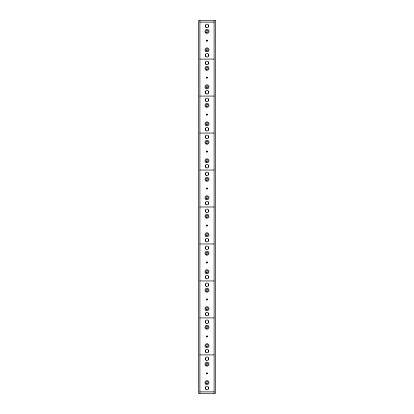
<?xml version="1.0" encoding="UTF-8"?>
<svg xmlns="http://www.w3.org/2000/svg" width="414" height="414" viewBox="0 0 414 414"><rect width="100%" height="100%" fill="white"/><g stroke="black" fill="none" stroke-linecap="round" stroke-linejoin="round"><path stroke-width="0.62" d="M205.416 25.182L205.416 26.744M208.584 26.744L208.584 25.182M206.658 40.52L207 40.256L207.342 40.52M207.342 40.701L207 40.965L206.658 40.701M205.416 54.477L205.416 56.04M205.416 62.157L205.416 63.72M208.584 56.04L208.584 54.477M208.584 63.72L208.584 62.157M205.416 91.453L205.416 93.015M205.416 99.132L205.416 100.695M208.584 93.015L208.584 91.453M208.584 100.695L208.584 99.132M205.416 128.428L205.416 129.991M205.416 136.108L205.416 137.671M208.584 129.991L208.584 128.428M208.584 137.671L208.584 136.108M206.658 151.446L207 151.182L207.342 151.446M207.342 151.627L207 151.891L206.658 151.627M205.416 165.403L205.416 166.966M205.416 173.083L205.416 174.646M208.584 166.966L208.584 165.403M208.584 174.646L208.584 173.083M205.416 202.379L205.416 203.942M205.416 210.058L205.416 211.621M208.584 203.942L208.584 202.379M208.584 211.621L208.584 210.058M205.416 239.354L205.416 240.917M205.416 247.034L205.416 248.597M208.584 240.917L208.584 239.354M208.584 248.597L208.584 247.034M206.658 262.373L207 262.109L207.342 262.373M207.342 262.554L207 262.818L206.658 262.554M205.416 276.329L205.416 277.892M205.416 284.009L205.416 285.572M208.584 277.892L208.584 276.329M208.584 285.572L208.584 284.009M205.416 313.305L205.416 314.868M205.416 320.985L205.416 322.547M208.584 314.868L208.584 313.305M208.584 322.547L208.584 320.985M205.416 350.28L205.416 351.843M205.416 357.96L205.416 359.523M208.584 351.843L208.584 350.28M208.584 359.523L208.584 357.96M206.658 373.299L207 373.035L207.342 373.299M207.342 373.48L207 373.744L206.658 373.48M205.416 387.256L205.416 388.818M208.584 388.818L208.584 387.256M199.89 22.123L214.11 22.123M199.89 59.098L214.11 59.098M199.89 96.074L214.11 96.074M199.89 133.049L214.11 133.049M199.89 170.025L214.11 170.025M199.89 207L214.11 207M199.89 243.975L214.11 243.975M199.89 280.951L214.11 280.951M199.89 317.926L214.11 317.926M199.89 354.901L214.11 354.901M199.89 391.877L214.11 391.877M214.11 20.7L214.11 393.3M199.89 20.7L199.89 393.3M206.658 77.496C207.093 78.851 207.714 76.533 206.658 77.496M206.658 114.471C207.093 115.827 207.714 113.508 206.658 114.471M206.658 188.422C207.093 189.778 207.714 187.464 206.658 188.422M206.658 225.397C207.093 226.753 207.714 224.44 206.658 225.397M206.658 299.348C207.093 300.704 207.714 298.39 206.658 299.348M206.658 336.323C207.093 337.679 207.714 335.366 206.658 336.323M215.534 20.7L198.466 20.7L198.466 393.3L215.534 393.3L215.534 20.7M206.11 27.5A1.78 1.78 0 0 0 208.78 25.963A1.78 1.78 0 0 0 206.11 24.421A1.78 1.78 0 0 0 206.11 27.5M206.622 40.986A0.533 0.533 0 0 0 207.517 40.748A0.533 0.533 0 0 0 206.86 40.096A0.533 0.533 0 0 0 206.622 40.986M205.603 32.763A1.977 1.977 0 0 0 208.91 31.878A1.977 1.977 0 0 0 206.488 29.456A1.977 1.977 0 0 0 205.603 32.763M206.467 32.292A1.066 1.066 0 0 0 208.066 31.366A1.066 1.066 0 0 0 206.467 30.445A1.066 1.066 0 0 0 206.467 32.292M206.11 56.796A1.78 1.78 0 0 0 208.78 55.259A1.78 1.78 0 0 0 206.11 53.716A1.78 1.78 0 0 0 206.11 56.796M205.603 51.253A1.977 1.977 0 0 0 208.91 50.363A1.977 1.977 0 0 0 206.488 47.941A1.977 1.977 0 0 0 205.603 51.253M206.244 50.606A1.066 1.066 0 0 0 208.03 50.13A1.066 1.066 0 0 0 206.726 48.826A1.066 1.066 0 0 0 206.244 50.606M206.11 64.475A1.78 1.78 0 0 0 208.78 62.938A1.78 1.78 0 0 0 206.11 61.396A1.78 1.78 0 0 0 206.11 64.475M206.622 77.961A0.533 0.533 0 0 0 207.517 77.723A0.533 0.533 0 0 0 206.86 77.071A0.533 0.533 0 0 0 206.622 77.961M206.012 70.054A1.977 1.977 0 0 0 208.977 68.341A1.977 1.977 0 0 0 206.012 66.628A1.977 1.977 0 0 0 206.012 70.054M206.467 69.267A1.066 1.066 0 0 0 208.066 68.341A1.066 1.066 0 0 0 206.467 67.42A1.066 1.066 0 0 0 206.467 69.267M206.11 93.771A1.78 1.78 0 0 0 208.78 92.234A1.78 1.78 0 0 0 206.11 90.692A1.78 1.78 0 0 0 206.11 93.771M206.012 88.544A1.977 1.977 0 0 0 208.977 86.831A1.977 1.977 0 0 0 206.012 85.118A1.977 1.977 0 0 0 206.012 88.544M206.467 87.752A1.066 1.066 0 0 0 208.066 86.831A1.066 1.066 0 0 0 206.467 85.905A1.066 1.066 0 0 0 206.467 87.752M206.11 101.451A1.78 1.78 0 0 0 208.78 99.914A1.78 1.78 0 0 0 206.11 98.372A1.78 1.78 0 0 0 206.11 101.451M206.731 115.025A0.533 0.533 0 0 0 207.533 114.559A0.533 0.533 0 0 0 206.731 114.098A0.533 0.533 0 0 0 206.731 115.025M206.012 107.029A1.977 1.977 0 0 0 208.977 105.316A1.977 1.977 0 0 0 206.012 103.603A1.977 1.977 0 0 0 206.012 107.029M206.467 106.243A1.066 1.066 0 0 0 208.066 105.316A1.066 1.066 0 0 0 206.467 104.395A1.066 1.066 0 0 0 206.467 106.243M206.11 130.746A1.78 1.78 0 0 0 208.78 129.209A1.78 1.78 0 0 0 206.11 127.667A1.78 1.78 0 0 0 206.11 130.746M206.012 125.52A1.977 1.977 0 0 0 208.977 123.807A1.977 1.977 0 0 0 206.012 122.094A1.977 1.977 0 0 0 206.012 125.52M206.467 124.728A1.066 1.066 0 0 0 208.066 123.807A1.066 1.066 0 0 0 206.467 122.88A1.066 1.066 0 0 0 206.467 124.728M206.11 138.426A1.78 1.78 0 0 0 208.78 136.889A1.78 1.78 0 0 0 206.11 135.347A1.78 1.78 0 0 0 206.11 138.426M206.731 152A0.533 0.533 0 0 0 207.533 151.534A0.533 0.533 0 0 0 206.731 151.074A0.533 0.533 0 0 0 206.731 152M206.012 144.005A1.977 1.977 0 0 0 208.977 142.292A1.977 1.977 0 0 0 206.012 140.579A1.977 1.977 0 0 0 206.012 144.005M206.467 143.218A1.066 1.066 0 0 0 208.066 142.292A1.066 1.066 0 0 0 206.467 141.371A1.066 1.066 0 0 0 206.467 143.218M206.11 167.722A1.78 1.78 0 0 0 208.78 166.185A1.78 1.78 0 0 0 206.11 164.643A1.78 1.78 0 0 0 206.11 167.722M206.012 162.495A1.977 1.977 0 0 0 208.977 160.782A1.977 1.977 0 0 0 206.012 159.069A1.977 1.977 0 0 0 206.012 162.495M206.467 161.703A1.066 1.066 0 0 0 208.066 160.782A1.066 1.066 0 0 0 206.467 159.856A1.066 1.066 0 0 0 206.467 161.703M206.11 175.401A1.78 1.78 0 0 0 208.78 173.864A1.78 1.78 0 0 0 206.11 172.322A1.78 1.78 0 0 0 206.11 175.401M206.731 188.975A0.533 0.533 0 0 0 207.533 188.51A0.533 0.533 0 0 0 206.731 188.049A0.533 0.533 0 0 0 206.731 188.975M206.012 180.98A1.977 1.977 0 0 0 208.977 179.267A1.977 1.977 0 0 0 206.012 177.554A1.977 1.977 0 0 0 206.012 180.98M206.467 180.193A1.066 1.066 0 0 0 208.066 179.267A1.066 1.066 0 0 0 206.467 178.346A1.066 1.066 0 0 0 206.467 180.193M206.11 204.702A1.78 1.78 0 0 0 208.78 203.16A1.78 1.78 0 0 0 206.11 201.623A1.78 1.78 0 0 0 206.11 204.702M206.012 199.47A1.977 1.977 0 0 0 208.977 197.757A1.977 1.977 0 0 0 206.012 196.045A1.977 1.977 0 0 0 206.012 199.47M206.467 198.679A1.066 1.066 0 0 0 208.066 197.757A1.066 1.066 0 0 0 206.467 196.831A1.066 1.066 0 0 0 206.467 198.679M206.11 212.377A1.78 1.78 0 0 0 208.78 210.84A1.78 1.78 0 0 0 206.11 209.298A1.78 1.78 0 0 0 206.11 212.377M206.731 225.951A0.533 0.533 0 0 0 207.533 225.49A0.533 0.533 0 0 0 206.731 225.025A0.533 0.533 0 0 0 206.731 225.951M206.012 217.955A1.977 1.977 0 0 0 208.977 216.243A1.977 1.977 0 0 0 206.012 214.53A1.977 1.977 0 0 0 206.012 217.955M206.244 216.998A1.066 1.066 0 0 0 208.03 216.522A1.066 1.066 0 0 0 206.726 215.213A1.066 1.066 0 0 0 206.244 216.998M206.11 241.678A1.78 1.78 0 0 0 208.78 240.136A1.78 1.78 0 0 0 206.11 238.599A1.78 1.78 0 0 0 206.11 241.678M205.603 236.13A1.977 1.977 0 0 0 208.91 235.245A1.977 1.977 0 0 0 206.488 232.823A1.977 1.977 0 0 0 205.603 236.13M206.244 235.488A1.066 1.066 0 0 0 208.03 235.007A1.066 1.066 0 0 0 206.726 233.703A1.066 1.066 0 0 0 206.244 235.488M206.11 249.357A1.78 1.78 0 0 0 208.78 247.815A1.78 1.78 0 0 0 206.11 246.278A1.78 1.78 0 0 0 206.11 249.357M206.731 262.926A0.533 0.533 0 0 0 207.533 262.466A0.533 0.533 0 0 0 206.731 262A0.533 0.533 0 0 0 206.731 262.926M206.012 254.931A1.977 1.977 0 0 0 208.977 253.218A1.977 1.977 0 0 0 206.012 251.505A1.977 1.977 0 0 0 206.012 254.931M206.467 254.144A1.066 1.066 0 0 0 208.066 253.218A1.066 1.066 0 0 0 206.467 252.297A1.066 1.066 0 0 0 206.467 254.144M206.11 278.653A1.78 1.78 0 0 0 208.78 277.111A1.78 1.78 0 0 0 206.11 275.574A1.78 1.78 0 0 0 206.11 278.653M206.012 273.421A1.977 1.977 0 0 0 208.977 271.708A1.977 1.977 0 0 0 206.012 269.995A1.977 1.977 0 0 0 206.012 273.421M206.467 272.629A1.066 1.066 0 0 0 208.066 271.708A1.066 1.066 0 0 0 206.467 270.782A1.066 1.066 0 0 0 206.467 272.629M206.11 286.333A1.78 1.78 0 0 0 208.78 284.791A1.78 1.78 0 0 0 206.11 283.254A1.78 1.78 0 0 0 206.11 286.333M206.731 299.902A0.533 0.533 0 0 0 207.533 299.441A0.533 0.533 0 0 0 206.731 298.975A0.533 0.533 0 0 0 206.731 299.902M206.012 291.906A1.977 1.977 0 0 0 208.977 290.193A1.977 1.977 0 0 0 206.012 288.48A1.977 1.977 0 0 0 206.012 291.906M206.467 291.12A1.066 1.066 0 0 0 208.066 290.193A1.066 1.066 0 0 0 206.467 289.272A1.066 1.066 0 0 0 206.467 291.12M206.11 315.628A1.78 1.78 0 0 0 208.78 314.086A1.78 1.78 0 0 0 206.11 312.549A1.78 1.78 0 0 0 206.11 315.628M206.012 310.396A1.977 1.977 0 0 0 208.977 308.684A1.977 1.977 0 0 0 206.012 306.971A1.977 1.977 0 0 0 206.012 310.396M206.467 309.605A1.066 1.066 0 0 0 208.066 308.684A1.066 1.066 0 0 0 206.467 307.757A1.066 1.066 0 0 0 206.467 309.605M206.11 323.308A1.78 1.78 0 0 0 208.78 321.766A1.78 1.78 0 0 0 206.11 320.229A1.78 1.78 0 0 0 206.11 323.308M206.731 336.877A0.533 0.533 0 0 0 207.533 336.416A0.533 0.533 0 0 0 206.731 335.951A0.533 0.533 0 0 0 206.731 336.877M206.012 328.882A1.977 1.977 0 0 0 208.977 327.169A1.977 1.977 0 0 0 206.012 325.456A1.977 1.977 0 0 0 206.012 328.882M206.467 328.095A1.066 1.066 0 0 0 208.066 327.169A1.066 1.066 0 0 0 206.467 326.248A1.066 1.066 0 0 0 206.467 328.095M206.11 352.604A1.78 1.78 0 0 0 208.78 351.062A1.78 1.78 0 0 0 206.11 349.525A1.78 1.78 0 0 0 206.11 352.604M206.012 347.372A1.977 1.977 0 0 0 208.977 345.659A1.977 1.977 0 0 0 206.012 343.946A1.977 1.977 0 0 0 206.012 347.372M206.467 346.58A1.066 1.066 0 0 0 208.066 345.659A1.066 1.066 0 0 0 206.467 344.733A1.066 1.066 0 0 0 206.467 346.58M206.11 360.284A1.78 1.78 0 0 0 208.78 358.741A1.78 1.78 0 0 0 206.11 357.204A1.78 1.78 0 0 0 206.11 360.284M206.731 373.852A0.533 0.533 0 0 0 207.533 373.392A0.533 0.533 0 0 0 206.731 372.926A0.533 0.533 0 0 0 206.731 373.852M206.012 365.857A1.977 1.977 0 0 0 208.977 364.144A1.977 1.977 0 0 0 206.012 362.431A1.977 1.977 0 0 0 206.012 365.857M206.467 365.07A1.066 1.066 0 0 0 208.066 364.144A1.066 1.066 0 0 0 206.467 363.223A1.066 1.066 0 0 0 206.467 365.07M206.11 389.579A1.78 1.78 0 0 0 208.78 388.037A1.78 1.78 0 0 0 206.11 386.5A1.78 1.78 0 0 0 206.11 389.579M205.603 384.032A1.977 1.977 0 0 0 208.91 383.147A1.977 1.977 0 0 0 206.488 380.725A1.977 1.977 0 0 0 205.603 384.032M206.467 383.555A1.066 1.066 0 0 0 208.066 382.634A1.066 1.066 0 0 0 206.467 381.708A1.066 1.066 0 0 0 206.467 383.555"/></g></svg>
